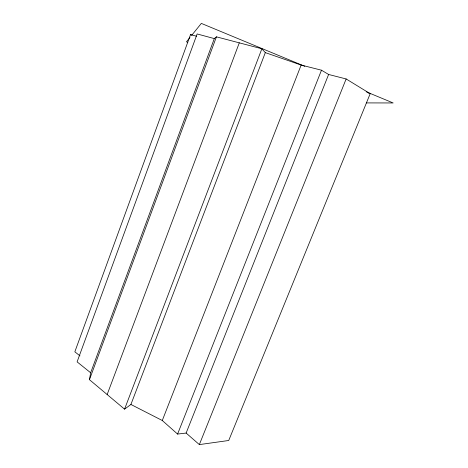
<?xml version="1.0" encoding="UTF-8"?>
<svg xmlns="http://www.w3.org/2000/svg" width="468" height="468" viewBox="0 0 468 468"><rect width="100%" height="100%" fill="white"/><g stroke="black" fill="none" stroke-linecap="round" stroke-linejoin="round"><path stroke-width="0.7" d="M89.447 379.677L90.646 372.762L214.309 38.598L216.427 36.837L261.869 48.771L265.321 52.621L301.146 65.058L321.481 70.194L328.612 74.47L346.144 78.957L370.188 93.688L228.723 440.493L199.345 444.6L186.129 433.058L177.583 434.07L162.285 420.504L130.911 404.463L124.57 409.155L89.447 379.677L216.427 36.837M196.73 36.288L190.534 34.591L74.839 351.813L79.958 355.867M107.154 394.536L239.288 42.84M124.57 409.155L261.869 48.771M130.911 404.463L265.321 52.621M162.285 420.504L301.146 65.058M177.583 434.07L321.481 70.194M186.129 433.058L328.612 74.47M199.345 444.6L346.144 78.957M189.949 37.504L186.463 41.816L187.803 42.366M366.426 102.907L393.161 102.96L366.198 91.775M214.309 38.598L197.139 33.953L77.103 361.863L90.646 372.762M368.825 93.237L370.188 93.688M304.785 66.304L201.334 23.4L191.693 35.346L190.534 34.591"/></g></svg>
